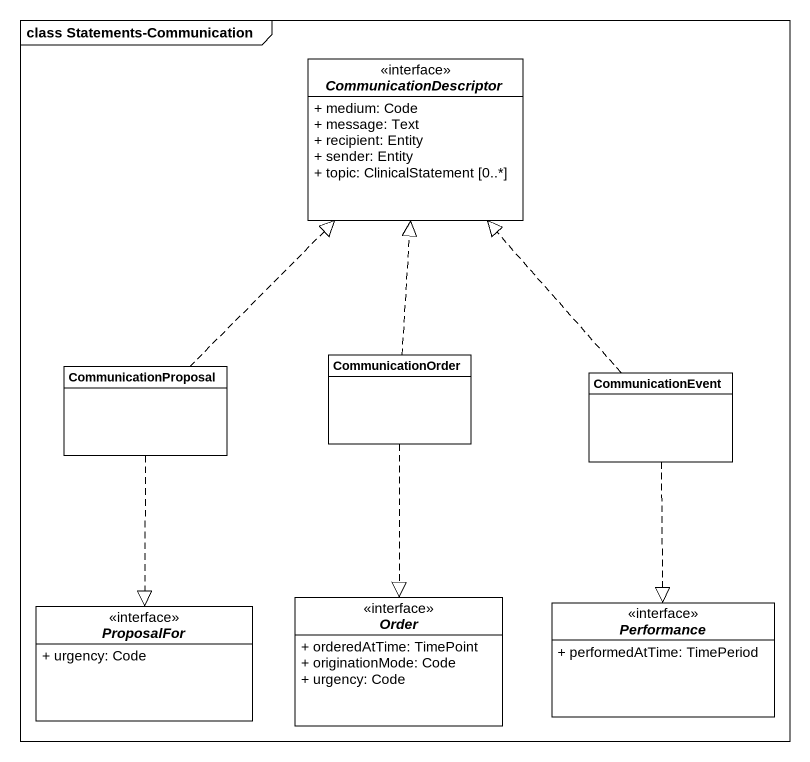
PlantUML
@startuml
mainframe class Statements-Communication
hide circle
hide empty members
skinparam classAttributeIconSize 0
interface CommunicationDescriptor {
  + medium: Code
  + message: Text
  + recipient: Entity
  + sender: Entity
  + topic: ClinicalStatement [0..*]
}
class CommunicationProposal
class CommunicationOrder
class CommunicationEvent
interface Order {
  + orderedAtTime: TimePoint
  + originationMode: Code
  + urgency: Code
}
interface ProposalFor {
  + urgency: Code
}
interface Performance {
  + performedAtTime: TimePeriod
}
CommunicationProposal .up.|> CommunicationDescriptor
CommunicationProposal ..|> ProposalFor
CommunicationOrder .up.|> CommunicationDescriptor
CommunicationOrder ..|> Order
CommunicationEvent .up.|> CommunicationDescriptor
CommunicationEvent ..|> Performance
@enduml
